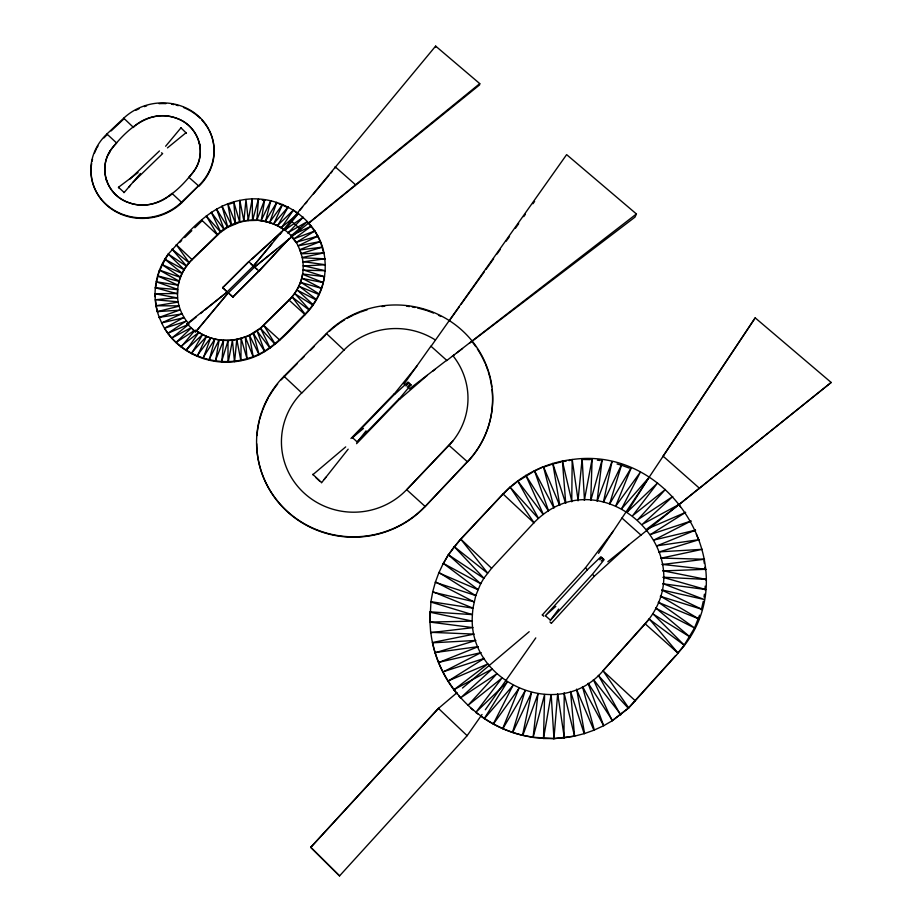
<?xml version="1.0" encoding="UTF-8"?>
<svg xmlns="http://www.w3.org/2000/svg" width="922" height="922" viewBox="0 0 922 922"><rect width="100%" height="100%" fill="white"/><g stroke="black" fill="none" stroke-linecap="round" stroke-linejoin="round"><path stroke-width="1.38" d="M472.364 614.72L472.974 608.151L430.954 601.674L429.848 622.419L430.009 611.828L472.421 614.617C466.97 681.761 558.386 723.297 603.023 670.824L645.216 623.86L678.096 653.202L628.735 707.992L612.565 720.578L603.668 725.729L588.098 683.421M320.36 241.541L298.129 245.84C284.46 217.304 239.72 211.034 217.419 234.695L192.03 259.416C184.976 266.412 179.606 275.62 178.188 285.463C180.032 275.701 185.045 266.654 192.133 259.716L220.692 232.16L227.769 227.273L239.743 222.271L239.835 200.443C278.075 191.753 321.501 219.275 324.878 259.451L324.821 258.782L302.312 257.803L299.869 249.597L320.36 241.541L323.922 253.585L323.864 252.905L301.298 253.804L298.129 245.84L317.836 236.147L320.418 242.244M571.744 501.718L572.205 459.536C674.535 444.911 750.197 576.054 677.509 653.491L683.836 645.677L694.231 628.493M240.93 360.686L241.103 338.351L249.389 335.216L260.477 328.094L289.082 299.88C296.077 292.885 300.952 283.769 302.589 273.984L324.406 276.658C322.573 291.018 315.209 304.433 305.101 314.702C286.892 333.361 268.337 356.203 240.93 360.686C210.055 367.279 175.157 351.997 161.661 322.884L182.003 313.676L184.135 317.629L161.661 322.884L161.926 323.495L159.252 317.341L180.32 309.838L182.107 313.953L159.252 317.341L159.518 317.952C151.093 296.999 154.884 272.128 168.253 254.069C188.295 232.367 209.052 206.125 239.835 200.443L239.985 201.192M532.801 737.404L543.519 738.372L544.614 694.52L533.123 737.277C514.488 734.765 496.347 727.32 481.042 716.313M590.737 500.369L592.12 458.983L591.705 459.629M155.357 296.803L155 293.761L177.6 297.956L177.508 289.324L156.164 281.775L178.084 285.175L177.416 293.784L155.311 287.745L155.576 288.39L156.256 283.619M705.192 586.138L705.007 589.919L705.653 589.515L663.102 577.345M645.216 623.86C707.105 552.474 600.234 454.454 533.988 522.682L491.703 568.136L483.889 578.186L480.616 583.845M394.132 394.074L416.905 366.103M394.581 394.478L408.031 382.054L411.051 385.039M399.307 398.777L411.074 384.797M283.573 229.578C275.92 223.746 265.859 221.28 256.869 220.047L258.46 199.164L258.598 199.913M399.756 399.18L427.232 375.427M543.185 738.51L553.949 738.557L557.637 694.22M435.53 47.46L435.645 46.1L479.763 83.625L479.567 84.928L308.421 223.47M221.81 362.023L223.562 340.31L232.402 340.057L241.103 338.351L247.154 359.177M578.002 500.727L582.139 458.833L581.736 459.479L590.276 459.605M248.26 220.612L243.892 220.946L246.001 199.509L248.26 220.612L256.927 220.37M234.591 361.666L236.793 339.388L245.321 336.956L247.004 358.612C216.82 367.705 180.989 355.638 164.577 328.209L184.031 317.352L186.509 321.121L164.577 328.209L164.842 328.808M582.474 686.648L594.321 730.063L584.179 733.67L570.545 691.477L574.567 736.113L564.333 737.796L553.949 738.557L533.123 737.277L537.952 693.897M324.463 277.315L325.097 270.699L303.2 265.709L303.119 270.158L325.097 270.699L325.155 271.368L325.236 264.729L302.923 261.583L303.234 266.009L325.236 264.729L325.293 265.398L324.821 258.782L302.969 261.883L302.278 257.492L323.864 252.905M597.11 501.015L602.078 459.986L601.651 460.62M246.405 336.784L253.366 333.418L260.546 328.37L289.116 300.169C297.149 292.136 302.451 281.256 303.084 269.858L324.406 276.658C322.089 290.776 315.094 303.96 305.021 314.091C287.745 330.952 271.656 352.331 247.004 358.612M406.625 489.859L453.059 440.704A71.847 69.507 3.7 0 0 453.198 356.042M430.851 346.591L566.627 154.631L636.422 213.962L634.981 217.131L469.402 343.295M704.016 597.053L704.42 594.194M261.237 220.784L264.649 199.763L264.775 200.5L262.309 200.27M446.559 360.698L636.422 213.962M472.917 608.266L475.764 595.554L480.673 583.718L448.369 554.767L460.689 539.07L503.055 493.973C521.103 474.784 546.066 462.533 572.205 459.536L578.129 500.554M543.519 738.372L551.091 694.692M215.471 361.389L219.159 339.872L228.068 340.633L236.873 339.653M584.352 500.277L592.12 458.983M256.719 443.793A97.087 94.62 -2.6 0 0 318.816 530.911A97.087 94.62 -2.6 0 0 424.95 506.766L467.396 461.761A96.568 93.41 3.7 0 0 462.153 330.445A96.568 93.41 3.7 0 0 326.411 333.522L283.988 376.268A97.213 94.747 -2.6 0 0 286.869 510.961A97.213 94.747 -2.6 0 0 425.03 506.362L406.648 489.674A72.331 70.498 -2.6 0 1 303.983 492.959A72.331 70.498 -2.6 0 1 301.701 392.876L283.988 376.268L284.103 376.833A97.087 94.62 -2.6 0 0 281.245 379.829M248.191 220.289L252.225 199.083L252.374 199.832M228.207 362.115L232.482 340.322M522.532 735.399L531.452 692.629M603.414 502.202L611.954 461.818L611.505 462.464M448.945 445.568L453.059 440.704M703.302 601.305L701.354 609.707L701.988 609.338L661.823 590.08M156.705 281.245L159.483 270.134L180.47 277.372M265.49 221.545L270.757 200.846L270.872 201.595M590.864 500.197L602.078 459.986M209.213 360.237L214.838 339.077L223.643 340.575M252.593 220.312L258.46 199.164M424.95 506.766L467.396 461.761L448.991 445.361L406.648 489.674M512.471 732.483L525.091 690.808M221.626 361.459L228.068 340.633M609.626 503.919L621.67 464.492L621.197 465.126L617.048 463.985M448.369 554.767L443.136 563.849L448.369 554.767L483.82 578.325M429.894 612.196L472.433 621.128L429.963 622.073L430.689 632.653L473.009 627.64L429.963 622.073M694.808 627.179L699.567 615.17M449.049 554.076L454.189 546.631L487.508 573.115M454.027 547.126L460.689 539.07L491.622 568.275M269.639 222.663L276.727 202.448L276.842 203.186M457.151 693.932C442.744 676.483 433.386 654.827 430.805 632.331L474.15 634.094L432.533 642.507C441.845 687.27 478.322 724.773 522.832 735.26L538.045 693.828M597.237 500.842L611.954 461.818M256.869 220.047L264.649 199.763M203.117 358.554L210.608 337.925L219.252 340.137M432.406 642.818L475.856 640.456L435.023 652.834M502.674 728.691L518.89 688.423M215.275 360.836L223.562 340.31M615.677 506.155L631.155 467.973L630.671 468.595M339.55 875.9L310.737 847.318L339.55 875.9L467.131 735.687L482.022 714.481M460.516 539.566L503.055 493.973L533.896 522.843M160.232 269.673L161.696 266.331M538.367 518.452L510.097 487.127L502.801 494.561M543.219 514.476L517.715 480.927L517.438 481.538L532.928 471.972M273.673 224.115L282.524 204.523L282.628 205.26L279.159 204.016M512.747 732.345L531.556 692.572M480.673 583.718L443.286 563.388L438.826 572.908L477.896 589.642M525.563 476.04L525.851 475.429L548.406 510.938M603.553 502.017L621.67 464.492M261.18 220.462L270.757 200.846M438.492 662.618L478.034 646.748M197.204 356.376L206.516 336.415L214.918 339.342M553.892 507.884L534.46 470.669L534.149 471.292L543.461 466.67L559.642 505.314M493.235 724.07L512.909 685.519M475.694 595.67L438.964 572.47L435.322 582.335L475.764 595.554M621.543 508.898L640.341 472.237L615.827 505.982M209.017 359.672L219.159 339.872M474.035 601.893L435.449 581.92L432.649 592.085L474.092 601.778M110.283 150.724C97.778 168.957 107.805 196.155 128.746 202.633C156.002 212.924 180.343 189.598 195.084 169.452C207.266 151.185 196.893 124.401 176.114 118.12C149.168 108.081 125.092 130.959 110.283 150.724A39.6 36.546 -13.7 0 1 116.633 143.014L106.917 133.99L123.732 118.177A53.315 49.143 -12.5 0 1 198.633 116.299A53.315 49.143 -12.5 0 1 198.53 185.841L181.899 202.621A53.441 49.327 -13.7 0 1 120.379 213.927A53.441 49.327 -13.7 0 1 91.658 163.436M565.601 503.251L552.808 463.466L552.462 464.1L560.68 462.072M186.521 266.204L168.253 254.069L162.18 265.213L161.926 264.545L182.153 273.488M442.802 672.103L480.811 652.753M562.051 461.726L562.408 461.092L571.859 501.545M277.557 225.89L288.102 207.07L288.206 207.796L283.745 205.767M572.205 459.536L569.035 460.62M502.928 728.541L525.183 690.739M609.765 503.746L631.155 467.973M265.432 221.222L276.727 202.448M191.534 353.691L202.586 334.559L210.7 338.19M484.223 718.63L507.204 682.107M202.909 357.99L214.838 339.077M627.156 512.125L649.157 477.262L621.693 508.725M447.931 681.208L484.096 658.515M598.505 553.327L755.199 317.86L831.171 382.469L678.753 504.83M662.607 456.909L755.199 317.86M281.256 227.976L293.427 210.066L297.529 213.535M485.329 709.767L535.786 637.897M403.94 384.163L430.908 346.165L446.64 360.272L409.299 389.003M449.256 320.833L459.294 306.784M460.965 304.444L484.396 271.656M486.078 269.316L493.604 258.782M496.958 254.103L500.3 249.413M506.155 241.218L509.509 236.539M515.363 228.345L518.706 223.654M523.731 216.635L525.402 214.284M532.939 203.75L534.61 201.411M493.477 723.908L518.982 688.354M269.593 222.34L282.524 204.523M310.979 847.145L438.423 708.373L467.131 735.687M186.152 350.544L198.852 332.393L206.609 336.68M558.697 609.062L550.353 620.299M453.831 689.863L487.934 663.898L448.08 680.978M542.263 614.974L585.458 567.814L613.395 530.934M196.985 355.8L210.608 337.925M324.164 479.486L325.939 477.239M545.351 615.689L550.469 620.195L592.489 574.21L604.141 559.666L600.925 556.75L587.349 569.796M321.501 482.84L348.159 449.175M366.092 430.862L357.183 442.168M273.131 239.904L281.51 231.918L248.802 261.652L222.675 287.722L227.169 291.859L253.377 266.055L435.645 46.1M165.626 146.252L180.966 127.835L186.405 133.217M271.679 244.1L253.377 266.055L248.802 261.652L222.675 287.722M279.908 234.211L283.573 229.82M299.927 210.193L302.635 206.943M305.343 203.693L307.153 201.515M313.48 193.931L328.843 175.491M330.652 173.324L332.462 171.146M284.737 230.373L298.451 213.489L298.532 214.227M196.386 331.021L227.469 293.749L226.328 292.7L186.935 323.806L187.166 324.406M192.352 329.235L195.476 332.127L227.469 293.749M484.453 718.469L513.001 685.449M128.607 187.362L130.451 185.23M273.627 223.792L288.102 207.07M181.092 346.96L194.427 330.94M621.958 518.037L640.997 535.117M593.411 679.698L612.093 720.739L628.228 708.177L675.63 655.6M123.986 192.71L140.455 173.497M191.315 353.126L206.516 336.415M587.475 569.658L545.455 615.573L555.793 606.388M599.807 559.758L601.755 557.637M601.236 561.049L603.184 558.928M551.321 623.341L594.517 576.054L628.862 544.856M310.737 847.318L438.423 708.373M259.036 271.206L289.105 238.752L258.967 270.907L232.828 297.045L258.967 270.907L254.518 267.103L228.322 292.908L232.828 297.045M405.957 385.949L408.872 382.941M407.305 387.171L410.209 384.163M394.155 393.832L350.948 438.503M394.604 394.247L352.458 437.823M399.318 398.535L357.171 441.961L352.458 437.604L363.475 428.453M399.768 398.949L356.572 443.689M287.987 233.047L303.131 217.327L303.211 218.053M594.379 576.192L592.996 574.844M284.103 376.833L297.207 363.625M301.252 359.557L304.272 356.503M310.322 350.406L314.367 346.338M320.418 340.241L325.454 335.159M277.499 225.567L293.427 210.066M179.64 242.509L181.669 240.538M184.711 237.588L191.811 230.707M194.853 227.757L201.953 220.877L201.745 220.151L217.5 235.006M627.317 511.964L657.547 483.013L632.653 515.652L665.43 489.444L637.678 519.789L672.772 496.52L642.334 524.318L679.491 504.184L678.915 504.749L680.424 506.8M507.284 682.026L475.925 712.268L501.879 678.131L467.973 705.353L496.831 673.786L460.643 697.793L492.175 669.026L453.993 689.644M176.39 342.961L176.148 342.373L191.085 328.105M650.275 534.645L685.565 512.39L684.965 512.932M698.738 488.798L831.171 382.469M161.523 152.81L162.652 153.582L132.895 182.406M111.124 130.924L123.963 118.834L123.732 118.177L133.552 127.513M185.921 349.98L202.586 334.559M653.663 540.188L690.924 521.057L690.313 521.598M252.04 259.082L271.022 241.818M656.556 545.997L695.522 530.15L694.911 530.669M658.942 552.013L699.337 539.589L656.729 545.847M317.894 236.85L314.828 230.984L296.089 242.567L290.983 235.986L307.452 221.545L287.941 232.736M438.307 708.545L457.012 692.676M462.487 688.054L529.193 631.697M660.809 558.213L702.334 549.316L659.115 551.875M312.812 474.726L345.704 446.893M276.473 249.332L254.518 267.103L479.763 83.625M281.198 227.665L298.451 213.489M167.458 147.9L186.232 132.561M662.134 564.529L704.477 559.239L703.843 559.7M511.998 485.952L516.343 482.413M285.797 241.783L291.848 236.885M188.284 323.507L196.121 317.156M200.593 313.538L202.828 311.728M205.064 309.907L226.328 292.7M172.103 338.57L171.849 337.994L188.007 324.982M650.99 527.107L653.214 525.321M607.817 561.729L699.383 488.187L663.183 456.24M662.895 570.925L705.756 569.3L705.111 569.75L704.8 567.237M180.85 346.384L198.852 332.393L196.501 330.744M433.029 371.013L435.288 369.284M452.276 356.341L454.558 354.601M456.839 352.861L462.544 348.516M679.491 504.184L646.61 529.24L685.565 512.39M118.731 187.881L118.477 187.281L138.081 172.518M662.745 583.753L705.653 589.515M293.692 239.167L311.359 226.109L311.429 226.824M660.336 596.303L701.988 609.338M658.308 602.354L698.853 618.916L698.219 619.261M284.691 230.051L303.131 217.327M655.749 608.186L694.865 628.159L658.481 602.227M168.242 333.845L167.988 333.257L186.405 320.844L188.295 323.299M652.672 613.764L690.048 636.998L689.437 637.321M705.503 579.846L706.148 579.419L663.068 570.787M649.1 619.042L684.447 645.365L683.836 645.677M176.148 342.373L194.139 330.698M602.884 670.893L649.261 618.927L678.096 653.202M564.103 693.171L574.567 736.113L553.592 738.683M598.343 675.515L628.228 708.177M576.561 689.368L593.883 730.201L603.668 725.729L582.6 686.579M171.849 337.994L190.808 327.829M290.937 235.675L311.359 226.109M167.988 333.257L189.091 324.118M635.362 700.858L603.023 670.824L628.735 707.992M293.645 238.856L314.828 230.984M620.46 714.827L598.482 675.434M544.476 466.843L551.125 464.561M563.953 737.923L564.218 693.102M650.448 534.483L690.924 521.057M442.952 671.85L484.165 658.423M229.175 204.154L232.736 203.001M301.252 253.492L322.377 247.142L322.435 247.834M296.054 242.256L317.836 236.147M157.374 311.613L179.11 306.15L178.05 301.805L155.242 299.777L177.485 297.668L178.165 302.093L156.037 305.747L157.639 312.235L157.374 311.613L180.424 310.115L178.995 305.873L156.037 305.747M574.176 736.252L584.594 733.532L576.688 689.299M239.743 222.271L243.961 221.268M653.825 540.038L695.522 530.15M438.63 662.353L480.881 652.661M563.446 461.507L566.235 461.069M435.149 652.546L478.103 646.656M322.377 247.142L299.904 249.908M155 293.761L177.301 293.496M660.982 558.064L704.477 559.239M663.275 577.218L706.148 579.419M155.311 287.745L177.612 289.612M597.387 460.193L600.222 460.481M662.296 564.391L705.756 569.3M522.832 735.26L533.123 737.277M301.759 278.363L323.173 282.547L323.23 283.204M661.996 589.965L704.258 599.507L662.918 583.626M157.823 276.542L157.558 275.885L179.145 281.371M300.514 282.374L321.398 288.332L321.455 288.978M472.421 614.617L430.839 602.054L432.775 591.682L472.974 608.151M622.557 465.622L629.311 468.099M298.912 286.269L319.162 294.602M323.173 282.547L302.635 274.283M157.558 275.885L178.084 285.175M296.953 290.015L316.35 300.03M301.725 278.075L321.398 288.332M165.107 259.854L164.854 259.186L184.17 269.754M159.483 270.134L179.041 281.083M195.429 330.18L202.679 334.824M660.509 596.177L698.853 618.916M294.66 293.611L313.054 305.217M300.48 282.074L319.104 293.968M161.926 264.545L180.366 277.073M475.717 712.441L477.85 713.985M292.044 296.999L309.296 310.115M443.286 563.388L477.953 589.515M298.866 285.97L316.292 299.396M172.345 249.943L172.103 249.251L189.183 262.851M164.854 259.186L182.049 273.189M549.927 621.981L551.437 623.226M655.922 608.071L690.048 636.998M228.322 292.908L232.759 296.769M470.762 708.131L472.744 709.859M133.436 127.144A39.462 36.384 -12.5 0 1 195.038 132.941A39.462 36.373 -12.5 0 1 198.968 141.596A39.462 36.384 -12.5 0 1 199.002 160.497A39.462 36.373 -12.5 0 1 195.084 169.452A39.462 36.384 -12.5 0 1 188.814 177.243L198.53 185.841L181.715 202.033A53.488 49.373 -13.7 0 1 106.157 204.35A53.488 49.373 -13.7 0 1 106.917 134.001L107.171 134.647A53.441 49.327 -13.7 0 0 104.013 137.885M110.283 150.735A39.588 36.546 -13.7 0 0 106.226 159.667A39.6 36.546 -13.7 0 0 105.972 178.672A39.588 36.546 -13.7 0 0 109.787 187.454A39.6 36.546 -13.7 0 0 171.999 193.39L181.899 202.621M305.101 314.702L289.116 300.169M290.833 220.612L300.572 229.348M263.761 325.42L279.746 340.08M250.669 263.6L257.226 269.558M118.477 187.281L123.744 192.11M296.907 289.727L312.984 304.594M186.935 323.806L195.257 331.528M176.586 245.459L176.356 244.768L192.133 259.716M312.731 474.3L321.432 482.425M315.704 477.435L319.565 481.042M222.582 287.434L227.169 291.859M168.253 254.069L184.066 269.455M652.834 613.649L684.447 645.365M542.367 614.87L543.726 616.265M585.458 567.814L586.795 569.208M454.189 546.631L483.889 578.186M260.546 328.37L275.102 344.344M294.614 293.323L309.216 309.492M206.551 216.785L206.344 216.059L220.692 232.16M172.103 249.251L186.417 265.905M308.305 223.182L310.645 225.913M458.81 695.972L460.458 698M460.689 539.07L487.577 572.977M593.538 679.618L620.944 714.654M257.065 331.044L270.088 348.216M211.484 213.074L211.288 212.348L224.127 229.566M291.997 296.711L305.021 314.091M176.356 244.768L189.079 262.54M312.12 227.792L314.898 231.699M510.097 487.127L533.988 522.682M588.236 683.34L612.565 720.578M253.366 333.418L264.752 351.651M216.739 209.79L216.543 209.052L227.769 227.273M263.704 325.155L274.987 343.768M206.344 216.059L217.419 234.695M517.715 480.927L538.471 518.279M253.239 357.16L249.389 335.216L259.117 354.647M222.248 206.931L222.064 206.205L231.606 225.279M260.477 328.094L269.962 347.64M211.288 212.348L220.612 231.837M525.851 475.429L543.312 514.303M696.329 534.207L698.715 540.096M231.537 224.956L227.815 203.808L235.606 223.608M245.321 336.956L253.089 356.595M129.576 179.375L159.448 150.943M257.007 330.768L264.614 351.086M216.543 209.052L224.046 229.255M534.46 470.669L548.509 510.765M235.536 223.285L233.75 201.883L239.662 221.937M180.966 127.835L181.15 128.492M222.064 206.205L227.688 226.95M253.296 333.153L258.978 354.083M543.461 466.67L553.995 507.711M227.815 203.808L227.988 204.546M233.75 201.883L233.923 202.621M239.835 200.443L243.892 220.946M236.793 339.388L240.769 360.122M552.808 463.466L559.746 505.141M301.736 393.106L344.09 349.934A71.847 69.507 3.7 0 1 434.988 339.745M557.752 694.151L564.333 737.796M155.507 300.411L156.302 306.369M704.005 560.956L704.316 563.469M232.402 340.057L234.419 361.101M326.469 334.144L326.411 333.522L344.102 350.187M562.408 461.092L565.716 503.078M551.195 694.623L553.949 738.557M582.139 458.833L584.479 500.104M335.17 167.896L335.112 166.732L355.189 184.446L355.212 185.587M252.225 199.083L252.536 219.989M227.988 340.368L228.022 361.551M491.806 411.074A96.43 93.295 3.7 0 1 467.258 462.222M329.408 331.309A96.43 93.295 3.7 0 1 338.939 323.576M340.057 322.792A96.43 93.295 3.7 0 1 344.655 319.83M347.018 318.436A96.43 93.295 3.7 0 1 353.091 315.266M354.336 314.679A96.43 93.295 3.7 0 1 359.384 312.512M360.663 312.016A96.43 93.295 3.7 0 1 367.175 309.815M381.962 306.577A96.43 93.295 3.7 0 1 384.705 306.231M406.752 306.231A96.43 93.295 3.7 0 1 409.495 306.577M412.226 306.991A96.43 93.295 3.7 0 1 414.946 307.487M417.643 308.052A96.43 93.295 3.7 0 1 425.641 310.207M426.955 310.633A96.43 93.295 3.7 0 1 433.421 313.031M438.457 315.255A96.43 93.295 3.7 0 1 440.923 316.477M472.537 342.293A96.43 93.295 3.7 0 1 475.798 346.66M477.331 348.919A96.43 93.295 3.7 0 1 485.087 363.256M485.617 364.501A96.43 93.295 3.7 0 1 487.98 370.875M488.395 372.165A96.43 93.295 3.7 0 1 489.87 377.386M490.193 378.7A96.43 93.295 3.7 0 1 491.68 386.698M492.025 389.395A96.43 93.295 3.7 0 1 491.968 409.725M256.996 435.553A97.087 94.62 -2.6 0 1 259.405 420.651M259.739 419.314A97.087 94.62 -2.6 0 1 262.182 411.443M262.655 410.152A97.087 94.62 -2.6 0 1 268.429 397.693M269.097 396.495A97.087 94.62 -2.6 0 1 277.66 384.013M209.133 130.359A53.257 49.108 -12.5 0 1 198.691 186.44M135.972 110.26A53.257 49.108 -12.5 0 1 139.061 108.738M144.408 106.618A53.257 49.108 -12.5 0 1 146.598 105.915M159.045 103.679A53.257 49.108 -12.5 0 1 165.925 103.633M171.607 104.221A53.257 49.108 -12.5 0 1 173.843 104.612M176.056 105.096A53.257 49.108 -12.5 0 1 178.246 105.673M183.57 107.494A53.257 49.108 -12.5 0 1 190.577 110.94M191.522 111.504A53.257 49.108 -12.5 0 1 200.166 118.258M201.688 119.814A53.257 49.108 -12.5 0 1 208.453 129.092M92.05 161.292A53.441 49.327 -13.7 0 1 92.534 159.172M94.586 152.925A53.441 49.327 -13.7 0 1 96.418 148.903M96.937 147.923A53.441 49.327 -13.7 0 1 98.032 145.987M171.285 194.496A39.588 36.546 -13.7 0 1 169.556 195.971M106.733 181.046A39.588 36.546 -13.7 0 1 106.099 179.006M108.796 153.951A39.588 36.546 -13.7 0 1 109.856 152.026M199.348 142.968A39.45 36.373 -12.5 0 1 199.809 145.031"/></g></svg>
